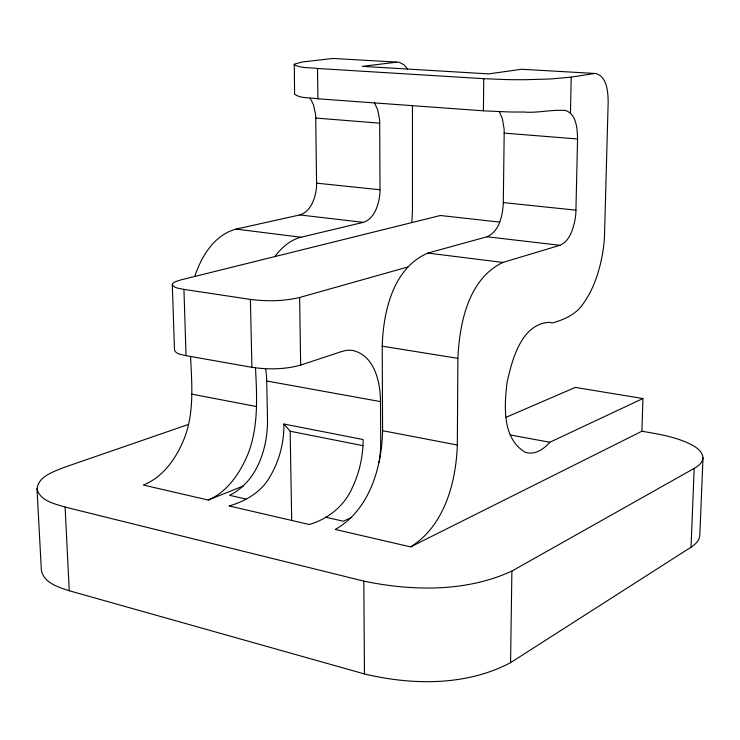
<?xml version="1.0" encoding="UTF-8"?>
<svg xmlns="http://www.w3.org/2000/svg" width="740" height="740" viewBox="0 0 740 740"><rect width="100%" height="100%" fill="white"/><g stroke="black" fill="none" stroke-linecap="round" stroke-linejoin="round"><path stroke-width="1.11" d="M410.876 546.758C444.463 525.696 455.997 482.489 457.339 445.018L457.884 358.354C459.512 323.426 468.189 278.989 502.849 262.45L559.967 245.292C569.162 241.444 572.501 230.621 574.656 221.722A64.528 64.528 0 0 0 575.859 212.926L577.57 138.972C577.32 129.297 576.654 114.275 565.693 110.547C551.837 109.279 537.786 113.266 523.837 112.027A581.288 581.288 0 0 1 507.51 111.907L483.405 110.824L317.895 98.799C310.365 97.458 300.893 98.808 294.585 94.183L294.307 64.158L302.272 61.993L332.103 58.553A9.981 9.981 0 0 1 333.805 58.506L397.815 62.169A9.287 9.287 0 0 1 399.72 62.484L404.16 64.954L407.574 69.051M255.494 367.873C257.132 400.127 259.074 434.741 243.229 464.221C235.45 479.168 224.128 493.377 208.227 500.046L143.329 485.024C161.625 477.809 174.233 461.048 182.059 443.602C194.842 416.389 191.901 385.512 190.559 356.467M483.405 110.824L483.72 78.681L317.506 68.478C309.912 67.294 300.773 68.57 294.113 64.565M283.91 424.02C284.114 441.993 279.6 460.067 270.553 475.626C262.145 491.582 246.041 501.063 229.178 505.957L309.209 524.512C328.32 518.953 344.646 505.725 352.49 487.29C359.501 472.425 363.127 455.988 363.109 439.551L283.91 424.02L290.154 431.226L362.97 445.674M188.524 424.427L64.241 467.338C54.029 471.611 38.665 475.94 37 488.761L41.357 570.142C43.595 582.935 58.599 587.236 69.255 590.742L364.469 673.955C412.236 685.342 466.265 686.137 510.572 662.652L691.03 547.193C695.184 544.52 699.513 540.644 699.809 535.371L703 457.903C702.352 449.411 693.019 445.48 686.359 442.252C672.216 436.258 656.926 433.807 641.876 431.235L410.608 546.897L335.257 529.452C369.325 510.286 381.794 467.55 382.589 430.699L382.229 346.181C383.246 311.799 393.005 267.982 427.84 253.08L487.031 236.781C499.694 231.185 502.701 215.062 503.311 202.594L504.18 133.108A57.026 57.026 0 0 0 504.07 128.788L502.414 118.826L499.398 111.675M510.572 662.652L511.886 571.067L694.185 468.392C698.135 466.108 702.639 462.861 703 457.903M570.457 113.239L571.225 77.117L594.192 73.584A7.15 7.15 0 0 1 595.691 73.51C607.327 76.664 607.984 92.149 608.169 102.129L604.441 237.79A160.922 160.922 0 0 1 601.528 259.083C598.188 274.725 592.814 290.237 583.453 303.354C576.414 314.296 564.232 319.671 552.133 323.01A15.762 15.762 0 0 0 549.339 322.344C521.256 323.787 512.071 359.908 507.085 382.377C504.255 405.566 502.007 438.126 524.836 452.057A15.734 15.734 0 0 0 530.265 453.111C538.146 453.13 544.844 447.894 549.82 442.252L642.94 398.527L641.876 431.235M691.03 547.193L694.185 468.392M341.612 351.546L300.662 365.088C284.891 369.519 268.065 369.695 251.924 367.327L186.036 355.672C182.169 354.562 176.185 354.442 174.483 350.122L172.309 284.604L173.123 283.078L175.029 281.857L180.708 279.942L439.902 215.618A2.535 2.535 0 0 1 440.79 215.553L499.657 222.093M411.819 222.592L412.457 210.678L412.457 105.672M194.75 276.455C201.391 256.382 214.313 234.802 236.097 229.113L299.765 214.933C309.921 211.927 314.389 200.549 316.026 191.003A47.24 47.24 0 0 0 316.581 183.159L315.73 118.058A46.213 46.213 0 0 0 315.49 113.923L313.427 104.618L310.115 98.124M274.808 256.586C281.385 247.817 290.163 239.917 301.05 237.235L363.331 222.352C373.524 219.031 377.687 207.413 379.389 197.784A50.782 50.782 0 0 0 379.999 189.755L379.703 123.164A49.562 49.562 0 0 0 379.518 119.112L377.668 109.724L374.468 102.916M511.886 571.067C466.043 592.222 412.421 591.168 363.812 581.14L65.102 507.066C54.871 503.848 39.794 500.943 37 488.761M351.583 517.436L343.295 521.21L325.6 517.177M506.077 417.286L575.341 387.418L642.94 398.527M208.227 500.046L243.377 485.967M172.309 284.604C174.326 288.572 180.125 288.341 183.936 289.386L250.398 299.423C266.724 301.457 283.55 301.328 299.608 297.489L407.721 267.02M571.225 77.117L550.449 78.986L525.788 79.689A689.578 689.578 0 0 1 506.206 79.569L483.72 78.681M396.159 62.225L362.276 66.359L488.705 73.889L520.757 69.375A7.937 7.937 0 0 1 522.311 69.301L595.691 73.51M315.73 118.058L379.703 123.164M504.18 133.108L577.57 138.972M316.581 183.159L379.999 189.755M503.311 202.594L575.979 210.16M299.765 214.933L363.331 222.352M487.031 236.781L559.967 245.292M236.097 229.113L301.05 237.235M427.84 253.08L502.849 262.45M382.229 346.181L457.884 358.354M265.604 368.696A85.6 85.6 0 0 1 266.696 380.989L380.517 401.607L380.702 443.01A110.676 110.676 0 0 1 379.019 462.445M510.36 434.972L549.82 442.252M191.734 394.133L256.345 406.519M382.589 430.699L457.339 445.018M246.004 499.056L229.548 495.301C256.632 482.119 267.529 449.171 267.529 420.801L266.714 380.989M352.999 350.538C374.782 355.792 380.341 382.266 380.517 401.607M65.102 507.066L69.255 590.742M183.936 289.386L186.036 355.672M250.398 299.423L251.924 367.327M290.154 431.226L291.699 520.451M299.608 297.489L300.662 365.088M317.506 68.478L317.895 98.799M363.812 581.14L364.469 673.955M341.63 351.593A23.985 23.985 0 0 1 353.008 350.473"/></g></svg>
